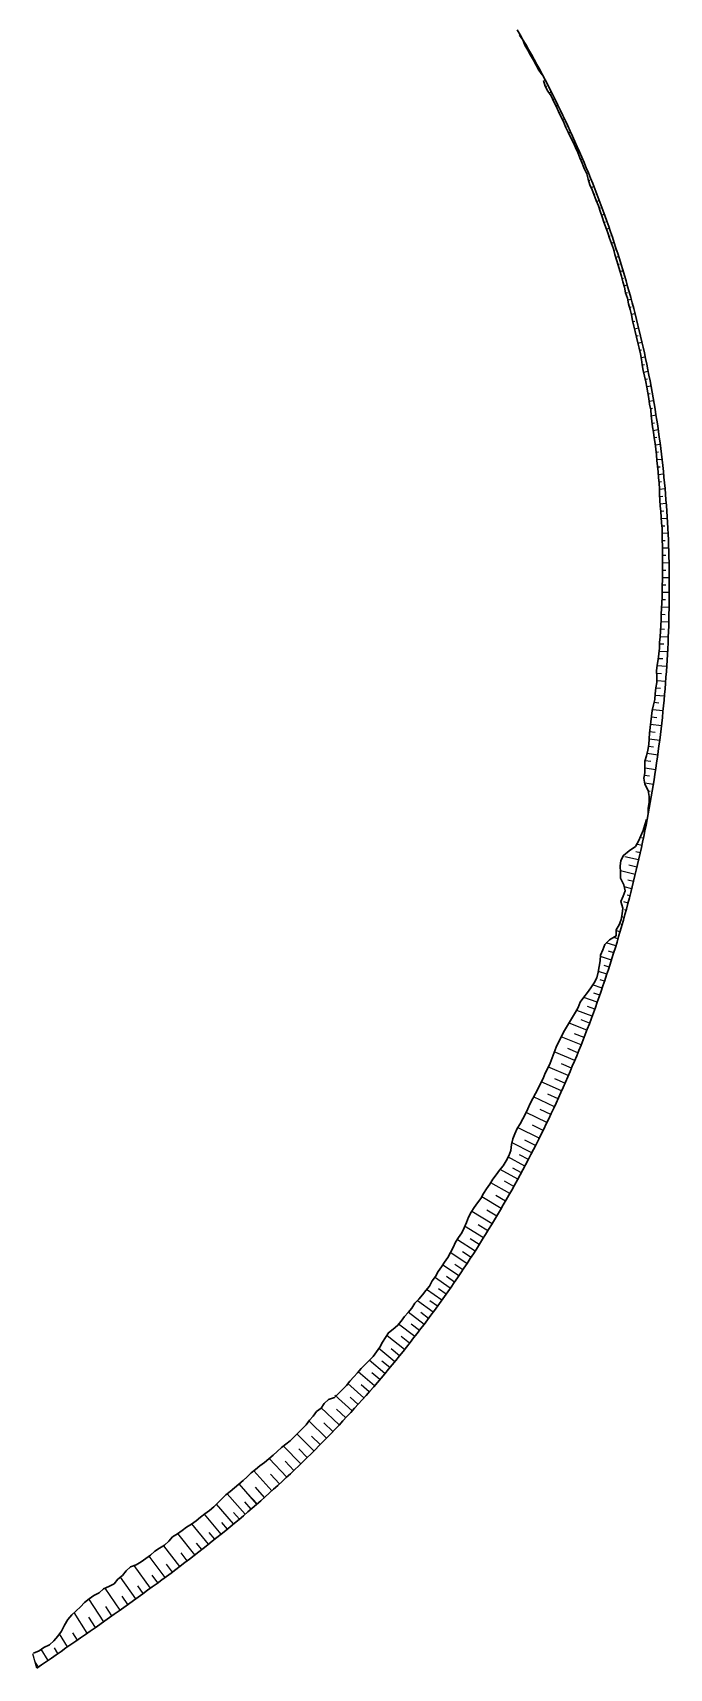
# Model space of a CAD drawing. Header units: metres. Extents: x 288738 to 324331, y 7399322 to 7465117.
# Drawn here: x 321777 to 321991, y 7404153 to 7404705 of the extents above; entities that cross this region are included whole.
import ezdxf

# ---------------------------------------------------------------- set-up
doc = ezdxf.new("R2010")
doc.units = ezdxf.units.M
doc.header["$LTSCALE"] = 10
for name, color, linetype in [('F-HZ-ATERRO-TALUDE', 110, 'Continuous'), ('F-HZ-MUROS', 210, 'Continuous'), ('F-HZ-PIANO-CORTE', 10, 'Continuous'), ('F-HZ-TALUDE', 2, 'Continuous')]:
    doc.layers.add(name, color=color, linetype=linetype)

msp = doc.modelspace()

# ---------------------------------------------------------------- linework, layer by layer
at = {"layer": 'F-HZ-ATERRO-TALUDE', "linetype": 'Continuous', "lineweight": -3}
for p, q in [((321941.117, 7404703.484), (321941.009, 7404703.42)), ((321942.368, 7404701.319), (321942.062, 7404701.143)), ((321943.612, 7404699.151), (321943.43, 7404699.047)), ((321944.834, 7404696.97), (321944.515, 7404696.792)), ((321946.047, 7404694.784), (321945.912, 7404694.71)), ((321947.241, 7404692.587), (321947.024, 7404692.47)), ((321983.515, 7404437.781), (321983.328, 7404437.818)), ((321982.524, 7404432.88), (321981.935, 7404433.003)), ((321983.023, 7404435.33), (321982.299, 7404435.476)), ((321980.926, 7404425.553), (321976.287, 7404426.606)), ((321981.475, 7404427.992), (321979.976, 7404428.323)), ((321982.004, 7404430.435), (321980.049, 7404430.854)), ((321979.79, 7404420.683), (321974.856, 7404421.866)), ((321980.367, 7404423.116), (321977.635, 7404423.754)), ((321978.598, 7404415.828), (321976.077, 7404416.464)), ((321979.205, 7404418.253), (321977.282, 7404418.726)), ((321977.343, 7404410.988), (321975.923, 7404411.365)), ((321977.977, 7404413.406), (321977.091, 7404413.636)), ((321976.033, 7404406.163), (321975.175, 7404406.401)), ((321976.694, 7404408.574), (321976.134, 7404408.726)), ((321973.955, 7404398.956), (321972.926, 7404399.263)), ((321974.664, 7404401.354), (321973.507, 7404401.691)), ((321975.354, 7404403.757), (321974.897, 7404403.887)), ((321971.755, 7404391.787), (321968.111, 7404392.943)), ((321973.238, 7404396.561), (321969.995, 7404397.548)), ((321972.5, 7404394.173), (321970.71, 7404394.729)), ((321970.214, 7404387.03), (321967.346, 7404387.978)), ((321970.987, 7404389.407), (321969.337, 7404389.942)), ((321968.617, 7404382.292), (321965.343, 7404383.418)), ((321969.417, 7404384.66), (321967.901, 7404385.172)), ((321966.962, 7404377.574), (321962.378, 7404379.213)), ((321967.79, 7404379.933), (321965.829, 7404380.62)), ((321965.249, 7404372.876), (321960.049, 7404374.806)), ((321964.367, 7404370.537), (321961.558, 7404371.599)), ((321966.107, 7404375.225), (321963.662, 7404376.115)), ((321961.499, 7404363.156), (321954.791, 7404365.839)), ((321963.48, 7404368.199), (321957.456, 7404370.519)), ((321962.495, 7404365.676), (321959.291, 7404366.933)), ((321959.378, 7404357.962), (321952.47, 7404360.833)), ((321960.448, 7404360.555), (321957.016, 7404361.955)), ((321957.195, 7404352.81), (321950.345, 7404355.765)), ((321958.3, 7404355.38), (321954.859, 7404356.838)), ((321954.922, 7404347.635), (321948.044, 7404350.715)), ((321956.071, 7404350.217), (321952.657, 7404351.718)), ((321952.506, 7404342.332), (321945.459, 7404345.606)), ((321953.722, 7404344.98), (321950.247, 7404346.565)), ((321950.002, 7404337.039), (321942.969, 7404340.428)), ((321951.259, 7404339.683), (321947.736, 7404341.35)), ((321947.374, 7404331.691), (321940.266, 7404335.242)), ((321948.696, 7404334.361), (321945.155, 7404336.098)), ((321944.866, 7404326.755), (321938.307, 7404330.142)), ((321946.131, 7404329.217), (321942.575, 7404331.023)), ((321942.545, 7404322.327), (321936.764, 7404325.4)), ((321941.35, 7404320.081), (321938.523, 7404321.606)), ((321943.718, 7404324.535), (321940.747, 7404326.091)), ((321937.442, 7404313.018), (321931.026, 7404316.646)), ((321940.135, 7404317.846), (321934.185, 7404321.104)), ((321938.797, 7404315.427), (321935.665, 7404317.17)), ((321934.589, 7404308.048), (321927.991, 7404311.904)), ((321936.023, 7404310.528), (321932.758, 7404312.406)), ((321931.511, 7404302.872), (321924.641, 7404307.027)), ((321933.056, 7404305.456), (321929.672, 7404307.468)), ((321928.565, 7404298.081), (321922.203, 7404302.052)), ((321930.045, 7404300.472), (321926.732, 7404302.507)), ((321925.749, 7404293.636), (321919.846, 7404297.428)), ((321927.166, 7404295.853), (321924.117, 7404297.783)), ((321920.219, 7404285.261), (321914.775, 7404288.954)), ((321923, 7404289.416), (321917.396, 7404293.116)), ((321921.62, 7404287.331), (321918.887, 7404289.16)), ((321924.384, 7404291.519), (321921.511, 7404293.391)), ((321917.386, 7404281.141), (321912.106, 7404284.819)), ((321918.814, 7404283.193), (321916.094, 7404285.063)), ((321914.502, 7404277.056), (321909.356, 7404280.738)), ((321915.956, 7404279.09), (321913.401, 7404280.894)), ((321908.54, 7404268.939), (321903.14, 7404273.011)), ((321911.568, 7404273.008), (321906.312, 7404276.868)), ((321910.064, 7404270.966), (321907.4, 7404272.949)), ((321913.046, 7404275.024), (321910.455, 7404276.902)), ((321905.378, 7404264.801), (321899.889, 7404269.053)), ((321906.968, 7404266.863), (321904.238, 7404268.95)), ((321898.656, 7404256.35), (321893.271, 7404260.757)), ((321901.932, 7404260.412), (321896.113, 7404265.05)), ((321900.298, 7404258.377), (321897.467, 7404260.664)), ((321903.662, 7404262.601), (321900.861, 7404264.802)), ((321895.351, 7404252.366), (321890.069, 7404256.806)), ((321897.005, 7404254.357), (321894.343, 7404256.565)), ((321891.828, 7404248.234), (321886.348, 7404252.967)), ((321893.592, 7404250.298), (321890.896, 7404252.595)), ((321884.284, 7404239.753), (321878.48, 7404245.06)), ((321888.234, 7404244.134), (321882.797, 7404248.96)), ((321886.269, 7404241.934), (321883.555, 7404244.38)), ((321890.036, 7404246.179), (321887.309, 7404248.568)), ((321879.928, 7404235.061), (321873.72, 7404240.922)), ((321882.118, 7404237.396), (321878.996, 7404240.297)), ((321875.627, 7404230.571), (321869.687, 7404236.355)), ((321877.783, 7404232.81), (321874.737, 7404235.731)), ((321866.916, 7404221.903), (321861.141, 7404227.883)), ((321871.368, 7404226.269), (321865.671, 7404231.987)), ((321873.504, 7404228.413), (321870.607, 7404231.278)), ((321862.226, 7404217.438), (321856.328, 7404223.745)), ((321864.579, 7404219.663), (321861.643, 7404222.752)), ((321869.154, 7404224.074), (321866.333, 7404226.95)), ((321857.23, 7404212.852), (321851.166, 7404219.56)), ((321859.736, 7404215.136), (321856.734, 7404218.402)), ((321848.239, 7404204.959), (321842.166, 7404211.801)), ((321852.142, 7404208.329), (321846.17, 7404215.165)), ((321852.189, 7404208.364), (321847.397, 7404213.623)), ((321854.698, 7404210.576), (321851.666, 7404213.988)), ((321844.281, 7404201.633), (321838.467, 7404208.356)), ((321846.265, 7404203.289), (321844.306, 7404205.526)), ((321850.22, 7404206.655), (321848.04, 7404209.078)), ((321835.836, 7404194.794), (321830.23, 7404201.643)), ((321840.087, 7404198.194), (321834.428, 7404204.921)), ((321842.188, 7404199.908), (321840.275, 7404202.151)), ((321831.198, 7404191.167), (321825.483, 7404198.363)), ((321833.522, 7404192.973), (321831.726, 7404195.201)), ((321837.966, 7404196.488), (321836.095, 7404198.743)), ((321821.156, 7404183.568), (321815.77, 7404190.806)), ((321826.123, 7404187.286), (321820.742, 7404194.288)), ((321828.665, 7404189.22), (321826.578, 7404191.892)), ((321811.251, 7404176.342), (321806.091, 7404183.739)), ((321816.291, 7404179.991), (321810.763, 7404187.659)), ((321818.727, 7404181.774), (321816.867, 7404184.314)), ((321823.643, 7404185.422), (321821.65, 7404188.058)), ((321805.991, 7404172.584), (321801.004, 7404179.986)), ((321813.775, 7404178.161), (321811.962, 7404180.717)), ((321800.457, 7404168.677), (321795.483, 7404176.334)), ((321803.227, 7404170.628), (321801.131, 7404173.796)), ((321808.624, 7404174.46), (321806.667, 7404177.315)), ((321794.88, 7404164.773), (321790.511, 7404171.756)), ((321797.671, 7404166.723), (321795.429, 7404170.24)), ((321788.305, 7404160.199), (321785.563, 7404164.582)), ((321791.612, 7404162.455), (321790.1, 7404164.872)), ((321781.725, 7404155.633), (321779.394, 7404159.359)), ((321785.015, 7404157.916), (321783.832, 7404159.807)), ((321778.436, 7404153.349), (321777.318, 7404155.136))]:
    msp.add_line(p, q, dxfattribs=at)
at = {"layer": 'F-HZ-MUROS'}
msp.add_lwpolyline([(321777.949, 7404152.992), (321776.511, 7404157.872)], dxfattribs=at)
at = {"layer": 'F-HZ-PIANO-CORTE'}
for p, q in [((321949.532, 7404686.357), (321949.928, 7404686.562)), ((321950.758, 7404684.182), (321951.465, 7404684.542)), ((321951.952, 7404681.99), (321952.272, 7404682.15)), ((321953.097, 7404679.773), (321953.702, 7404680.07)), ((321954.072, 7404677.472), (321954.434, 7404677.647)), ((321955.17, 7404675.233), (321955.876, 7404675.568)), ((321956.203, 7404672.962), (321956.572, 7404673.134)), ((321957.263, 7404670.704), (321957.99, 7404671.036)), ((321958.348, 7404668.456), (321958.685, 7404668.608)), ((321959.45, 7404666.216), (321960.041, 7404666.477)), ((321960.482, 7404663.943), (321960.763, 7404664.065)), ((321961.387, 7404661.616), (321962.029, 7404661.889)), ((321962.291, 7404659.289), (321962.645, 7404659.437)), ((321963.367, 7404657.034), (321963.956, 7404657.275)), ((321964.055, 7404654.621), (321964.475, 7404654.79)), ((321964.893, 7404652.271), (321965.818, 7404652.635)), ((321965.837, 7404649.963), (321966.281, 7404650.134)), ((321966.749, 7404647.642), (321967.617, 7404647.97)), ((321967.634, 7404645.31), (321968.063, 7404645.469)), ((321968.409, 7404642.939), (321969.352, 7404643.281)), ((321969.184, 7404640.569), (321969.691, 7404640.748)), ((321970.075, 7404638.239), (321971.023, 7404638.568)), ((321970.908, 7404635.889), (321971.371, 7404636.046)), ((321971.685, 7404633.52), (321972.631, 7404633.834)), ((321972.509, 7404631.166), (321972.959, 7404631.312)), ((321973.194, 7404628.767), (321974.172, 7404629.077)), ((321973.952, 7404626.392), (321974.435, 7404626.542)), ((321974.682, 7404624.009), (321975.649, 7404624.3)), ((321975.33, 7404621.601), (321975.847, 7404621.753)), ((321975.967, 7404619.19), (321977.06, 7404619.504)), ((321976.485, 7404616.747), (321977.114, 7404616.923)), ((321977.298, 7404614.387), (321978.406, 7404614.688)), ((321977.855, 7404611.956), (321978.455, 7404612.115)), ((321978.471, 7404609.542), (321979.687, 7404609.855)), ((321978.984, 7404607.102), (321979.643, 7404607.267)), ((321979.533, 7404604.672), (321980.9, 7404605.005)), ((321980.116, 7404602.251), (321980.799, 7404602.412)), ((321980.665, 7404599.822), (321982.048, 7404600.138)), ((321981.273, 7404597.406), (321981.935, 7404597.553)), ((321981.734, 7404594.957), (321983.129, 7404595.256)), ((321982.139, 7404592.498), (321982.892, 7404592.654)), ((321982.603, 7404590.052), (321984.143, 7404590.36)), ((321983.115, 7404587.616), (321983.87, 7404587.762)), ((321983.683, 7404585.189), (321985.091, 7404585.451)), ((321984.077, 7404582.73), (321984.808, 7404582.861)), ((321984.474, 7404580.272), (321985.97, 7404580.529)), ((321984.889, 7404577.817), (321985.637, 7404577.941)), ((321985.191, 7404575.344), (321986.784, 7404575.596)), ((321985.48, 7404572.871), (321986.322, 7404572.998)), ((321985.863, 7404570.412), (321987.529, 7404570.652)), ((321986.189, 7404567.945), (321987.033, 7404568.061)), ((321986.527, 7404565.48), (321988.207, 7404565.698)), ((321986.814, 7404563.008), (321987.667, 7404563.113)), ((321987.047, 7404560.53), (321988.818, 7404560.735)), ((321987.342, 7404558.06), (321988.22, 7404558.155)), ((321987.541, 7404555.579), (321989.36, 7404555.765)), ((321987.747, 7404553.1), (321988.676, 7404553.188)), ((321987.909, 7404550.617), (321989.835, 7404550.788)), ((321988.012, 7404548.131), (321989.029, 7404548.214)), ((321988.108, 7404545.645), (321990.241, 7404545.804)), ((321988.413, 7404543.174), (321989.416, 7404543.243)), ((321988.59, 7404540.694), (321990.58, 7404540.816)), ((321988.743, 7404538.213), (321989.733, 7404538.266)), ((321988.838, 7404535.728), (321990.85, 7404535.823)), ((321988.86, 7404533.241), (321989.91, 7404533.283)), ((321988.945, 7404530.756), (321991.052, 7404530.827)), ((321988.974, 7404528.271), (321990.051, 7404528.299)), ((321988.979, 7404525.785), (321991.187, 7404525.829)), ((321988.929, 7404520.812), (321991.254, 7404520.83)), ((321988.951, 7404523.299), (321990.09, 7404523.314)), ((321988.864, 7404515.841), (321991.261, 7404515.83)), ((321988.9, 7404518.326), (321990.083, 7404518.328)), ((321988.667, 7404510.872), (321991.208, 7404510.83)), ((321988.78, 7404513.356), (321990.011, 7404513.343)), ((321988.33, 7404503.425), (321989.673, 7404503.379)), ((321988.481, 7404505.906), (321991.095, 7404505.831)), ((321988.566, 7404508.389), (321989.863, 7404508.36)), ((321987.97, 7404498.469), (321989.392, 7404498.403)), ((321988.193, 7404500.945), (321990.923, 7404500.834)), ((321987.552, 7404493.52), (321989.052, 7404493.432)), ((321987.81, 7404495.991), (321990.689, 7404495.84)), ((321987.006, 7404488.582), (321988.617, 7404488.468)), ((321987.109, 7404491.061), (321990.397, 7404490.848)), ((321986.512, 7404481.155), (321989.631, 7404480.878)), ((321986.723, 7404483.627), (321988.285, 7404483.498)), ((321987.073, 7404486.089), (321990.044, 7404485.861)), ((321985.586, 7404476.261), (321989.159, 7404475.9)), ((321986.137, 7404478.698), (321987.77, 7404478.543)), ((321984.976, 7404471.342), (321988.626, 7404470.929)), ((321985.233, 7404473.806), (321987.067, 7404473.61)), ((321984.483, 7404466.409), (321988.035, 7404465.964)), ((321984.632, 7404468.887), (321986.485, 7404468.666)), ((321983.108, 7404459.095), (321985.072, 7404458.813)), ((321983.754, 7404461.506), (321987.383, 7404461.007)), ((321984.265, 7404463.938), (321985.99, 7404463.711)), ((321982.867, 7404454.121), (321984.581, 7404453.853)), ((321983.054, 7404456.599), (321986.672, 7404456.057)), ((321982.956, 7404451.595), (321985.901, 7404451.117)), ((321984.121, 7404448.882), (321984.808, 7404448.766)), ((321984.264, 7404443.792), (321984.449, 7404443.759)), ((321984.488, 7404446.289), (321985.072, 7404446.187)), ((321984.131, 7404441.276), (321984.183, 7404441.266))]:
    msp.add_line(p, q, dxfattribs=at)
at = {"layer": 'F-HZ-TALUDE', "linetype": 'Continuous', "lineweight": 30}
for points in [[(321939.949, 7404705.47), (321940.928, 7404703.81), (321941.899, 7404702.145), (321942.861, 7404700.475), (321943.815, 7404698.799), (321944.759, 7404697.119), (321945.695, 7404695.433), (321946.621, 7404693.743), (321947.539, 7404692.048), (321948.448, 7404690.348)], [(321948.43, 7404690.339), (321947.276, 7404691.906), (321946.324, 7404693.581), (321945.408, 7404695.275), (321944.498, 7404696.973), (321943.5, 7404698.621), (321942.506, 7404700.271), (321941.873, 7404702.13), (321940.725, 7404703.691)], [(321777.873, 7404152.957), (321779.52, 7404154.102), (321781.166, 7404155.245), (321782.811, 7404156.387), (321784.455, 7404157.527), (321786.098, 7404158.667), (321787.739, 7404159.806), (321789.378, 7404160.944), (321791.016, 7404162.082), (321792.652, 7404163.22), (321794.285, 7404164.358), (321795.916, 7404165.496), (321797.545, 7404166.635), (321799.172, 7404167.774), (321800.796, 7404168.915), (321802.417, 7404170.056), (321804.035, 7404171.199), (321805.651, 7404172.342), (321807.263, 7404173.488), (321808.871, 7404174.636), (321810.477, 7404175.785), (321812.078, 7404176.936), (321813.677, 7404178.09), (321815.27, 7404179.247), (321816.86, 7404180.406), (321818.447, 7404181.568), (321820.029, 7404182.732), (321821.605, 7404183.901), (321823.178, 7404185.073), (321824.746, 7404186.248), (321826.31, 7404187.426), (321827.867, 7404188.61), (321829.42, 7404189.797), (321830.968, 7404190.988), (321832.511, 7404192.182), (321834.046, 7404193.383), (321835.577, 7404194.588), (321837.101, 7404195.798), (321838.621, 7404197.012), (321840.133, 7404198.232), (321841.638, 7404199.457), (321843.138, 7404200.687), (321844.631, 7404201.923), (321846.117, 7404203.164), (321847.595, 7404204.412), (321849.069, 7404205.665), (321850.535, 7404206.926), (321851.995, 7404208.194), (321853.449, 7404209.469), (321854.896, 7404210.75), (321856.338, 7404212.039), (321857.773, 7404213.335), (321859.202, 7404214.638), (321860.625, 7404215.948), (321862.041, 7404217.264), (321863.452, 7404218.587), (321864.855, 7404219.917), (321866.252, 7404221.254), (321867.643, 7404222.598), (321869.028, 7404223.948), (321870.405, 7404225.305), (321871.777, 7404226.668), (321873.141, 7404228.038), (321874.499, 7404229.415), (321875.851, 7404230.798), (321877.195, 7404232.188), (321878.533, 7404233.584), (321879.864, 7404234.986), (321881.189, 7404236.395), (321882.507, 7404237.811), (321883.817, 7404239.232), (321885.121, 7404240.66), (321886.418, 7404242.095), (321887.708, 7404243.535), (321888.992, 7404244.982), (321890.268, 7404246.434), (321891.537, 7404247.893), (321892.799, 7404249.358), (321894.054, 7404250.83), (321895.302, 7404252.307), (321896.543, 7404253.79), (321897.776, 7404255.279), (321899.003, 7404256.774), (321900.222, 7404258.275), (321901.434, 7404259.782), (321902.639, 7404261.294), (321903.836, 7404262.813), (321905.026, 7404264.337), (321906.209, 7404265.867), (321907.384, 7404267.402), (321908.552, 7404268.944), (321909.713, 7404270.49), (321910.866, 7404272.043), (321912.011, 7404273.601), (321913.149, 7404275.164), (321914.28, 7404276.733), (321915.402, 7404278.307), (321916.518, 7404279.887), (321917.625, 7404281.472), (321918.725, 7404283.063), (321919.818, 7404284.658), (321920.902, 7404286.259), (321921.979, 7404287.865), (321923.048, 7404289.477), (321924.11, 7404291.093), (321925.163, 7404292.715), (321926.209, 7404294.341), (321927.247, 7404295.973), (321928.277, 7404297.609), (321929.299, 7404299.251), (321930.313, 7404300.897), (321931.319, 7404302.549), (321932.317, 7404304.205), (321933.308, 7404305.866), (321934.29, 7404307.532), (321935.264, 7404309.202), (321936.23, 7404310.877), (321937.188, 7404312.557), (321938.138, 7404314.241), (321939.08, 7404315.93), (321940.014, 7404317.623), (321940.941, 7404319.323), (321941.859, 7404321.027), (321942.77, 7404322.736), (321943.673, 7404324.448), (321944.568, 7404326.165), (321945.455, 7404327.886), (321946.334, 7404329.611), (321947.205, 7404331.34), (321948.068, 7404333.073), (321948.923, 7404334.81), (321949.769, 7404336.551), (321950.608, 7404338.296), (321951.439, 7404340.045), (321952.261, 7404341.798), (321953.075, 7404343.554), (321953.881, 7404345.315), (321954.679, 7404347.079), (321955.469, 7404348.846), (321956.25, 7404350.618), (321957.023, 7404352.393), (321957.788, 7404354.171), (321958.544, 7404355.953), (321959.293, 7404357.739), (321960.033, 7404359.528), (321960.764, 7404361.321), (321961.488, 7404363.116), (321962.202, 7404364.916), (321962.909, 7404366.718), (321963.607, 7404368.524), (321964.297, 7404370.333), (321964.978, 7404372.145), (321965.651, 7404373.961), (321966.316, 7404375.779), (321966.972, 7404377.6), (321967.619, 7404379.425), (321968.258, 7404381.253), (321968.889, 7404383.083), (321969.511, 7404384.917), (321970.124, 7404386.753), (321970.729, 7404388.592), (321971.325, 7404390.434), (321971.913, 7404392.279), (321972.492, 7404394.126), (321973.063, 7404395.976), (321973.625, 7404397.829), (321974.178, 7404399.684), (321974.723, 7404401.542), (321975.259, 7404403.402), (321975.786, 7404405.265), (321976.305, 7404407.13), (321976.815, 7404408.998), (321977.316, 7404410.868), (321977.809, 7404412.74), (321978.293, 7404414.615), (321978.768, 7404416.492), (321979.235, 7404418.371), (321979.693, 7404420.252), (321980.142, 7404422.135), (321980.582, 7404424.02), (321981.013, 7404425.908), (321981.436, 7404427.797), (321981.85, 7404429.688), (321982.255, 7404431.581), (321982.651, 7404433.477), (321983.039, 7404435.373), (321983.417, 7404437.272), (321983.787, 7404439.172), (321984.148, 7404441.075), (321984.5, 7404442.978), (321984.843, 7404444.884), (321985.178, 7404446.791), (321985.503, 7404448.699), (321985.82, 7404450.609), (321986.127, 7404452.521), (321986.426, 7404454.433), (321986.716, 7404456.348), (321986.997, 7404458.263), (321987.269, 7404460.18), (321987.533, 7404462.098), (321987.787, 7404464.017), (321988.032, 7404465.938), (321988.269, 7404467.859), (321988.496, 7404469.782), (321988.715, 7404471.706), (321988.924, 7404473.63), (321989.125, 7404475.556), (321989.316, 7404477.482), (321989.499, 7404479.41), (321989.673, 7404481.338), (321989.838, 7404483.267), (321989.993, 7404485.197), (321990.14, 7404487.127), (321990.278, 7404489.058), (321990.407, 7404490.99), (321990.527, 7404492.923), (321990.638, 7404494.855), (321990.739, 7404496.789), (321990.832, 7404498.723), (321990.916, 7404500.657), (321990.991, 7404502.591), (321991.057, 7404504.526), (321991.114, 7404506.462), (321991.162, 7404508.397), (321991.201, 7404510.333), (321991.231, 7404512.268), (321991.251, 7404514.204), (321991.263, 7404516.14), (321991.266, 7404518.076), (321991.26, 7404520.012), (321991.245, 7404521.948), (321991.221, 7404523.884), (321991.187, 7404525.813), (321991.144, 7404527.741), (321991.09, 7404529.667), (321991.027, 7404531.594), (321990.953, 7404533.52), (321990.869, 7404535.446), (321990.774, 7404537.371), (321990.67, 7404539.296), (321990.556, 7404541.22), (321990.431, 7404543.144), (321990.296, 7404545.067), (321990.152, 7404546.989), (321989.997, 7404548.911), (321989.832, 7404550.831), (321989.656, 7404552.751), (321989.471, 7404554.669), (321989.276, 7404556.587), (321989.07, 7404558.504), (321988.855, 7404560.419), (321988.629, 7404562.334), (321988.394, 7404564.247), (321988.148, 7404566.159), (321987.892, 7404568.069), (321987.626, 7404569.979), (321987.35, 7404571.886), (321987.064, 7404573.793), (321986.769, 7404575.697), (321986.463, 7404577.601), (321986.147, 7404579.502), (321985.821, 7404581.402), (321985.485, 7404583.3), (321985.139, 7404585.196), (321984.783, 7404587.091), (321984.417, 7404588.984), (321984.041, 7404590.874), (321983.655, 7404592.763), (321983.259, 7404594.649), (321982.854, 7404596.534), (321982.438, 7404598.416), (321982.013, 7404600.296), (321981.577, 7404602.174), (321981.132, 7404604.05), (321980.677, 7404605.923), (321980.212, 7404607.793), (321979.737, 7404609.662), (321979.252, 7404611.527), (321978.758, 7404613.39), (321978.254, 7404615.251), (321977.74, 7404617.109), (321977.216, 7404618.964), (321976.682, 7404620.816), (321976.139, 7404622.666), (321975.586, 7404624.512), (321975.023, 7404626.356), (321974.451, 7404628.197), (321973.869, 7404630.034), (321973.277, 7404631.869), (321972.675, 7404633.7), (321972.064, 7404635.528), (321971.444, 7404637.353), (321970.813, 7404639.175), (321970.174, 7404640.993), (321969.524, 7404642.808), (321968.865, 7404644.62), (321968.197, 7404646.428), (321967.519, 7404648.232), (321966.831, 7404650.033), (321966.134, 7404651.83), (321965.428, 7404653.624), (321964.712, 7404655.414), (321963.987, 7404657.2), (321963.252, 7404658.982), (321962.508, 7404660.76), (321961.755, 7404662.534), (321960.992, 7404664.305), (321960.22, 7404666.071), (321959.439, 7404667.833), (321958.649, 7404669.591), (321957.849, 7404671.345), (321957.04, 7404673.095), (321956.222, 7404674.84), (321955.394, 7404676.581), (321954.558, 7404678.318), (321953.712, 7404680.05), (321952.857, 7404681.778), (321951.994, 7404683.501), (321951.121, 7404685.22), (321950.239, 7404686.934), (321949.348, 7404688.643), (321948.448, 7404690.348)], [(321984.13, 7404441.078), (321984.142, 7404443.044), (321984.453, 7404444.953), (321984.504, 7404446.907), (321984.111, 7404448.933), (321983.054, 7404451.061), (321982.686, 7404453.066), (321983.011, 7404454.959), (321983.062, 7404456.892), (321983.039, 7404458.834), (321983.533, 7404460.702), (321984.047, 7404462.568), (321984.349, 7404464.465), (321984.482, 7404466.383), (321984.55, 7404468.308), (321984.819, 7404470.208), (321985.083, 7404472.11), (321985.252, 7404474.021), (321985.513, 7404475.924), (321985.919, 7404477.812), (321986.383, 7404479.698), (321986.552, 7404481.612), (321986.703, 7404483.528), (321987.098, 7404485.424), (321987.026, 7404487.357), (321986.995, 7404489.285), (321987.118, 7404491.202), (321987.512, 7404493.103), (321987.697, 7404495.017), (321987.919, 7404496.931), (321987.982, 7404498.853), (321988.185, 7404500.769), (321988.269, 7404502.69), (321988.427, 7404504.61), (321988.507, 7404506.532), (321988.568, 7404508.455), (321988.649, 7404510.378), (321988.717, 7404512.301), (321988.831, 7404514.225), (321988.87, 7404516.15), (321988.895, 7404518.074), (321988.931, 7404520), (321988.926, 7404521.925), (321988.961, 7404523.851), (321988.979, 7404525.769), (321988.981, 7404527.686), (321988.959, 7404529.603), (321988.935, 7404531.519), (321988.851, 7404533.434), (321988.845, 7404535.352), (321988.806, 7404537.27), (321988.678, 7404539.183), (321988.566, 7404541.097), (321988.439, 7404543.01), (321988.148, 7404544.911), (321988.044, 7404546.825), (321987.996, 7404548.744), (321987.907, 7404550.661), (321987.794, 7404552.576), (321987.624, 7404554.486), (321987.479, 7404556.399), (321987.321, 7404558.312), (321987.077, 7404560.215), (321986.9, 7404562.125), (321986.715, 7404564.036), (321986.468, 7404565.938), (321986.201, 7404567.838), (321985.984, 7404569.745), (321985.64, 7404571.634), (321985.393, 7404573.537), (321985.179, 7404575.446), (321984.982, 7404577.359), (321984.599, 7404579.241), (321984.368, 7404581.149), (321984.02, 7404583.037), (321983.742, 7404584.938), (321983.302, 7404586.809), (321982.869, 7404588.68), (321982.504, 7404590.564), (321982.147, 7404592.451), (321981.835, 7404594.347), (321981.52, 7404596.243), (321981.121, 7404598.122), (321980.623, 7404599.978), (321980.213, 7404601.854), (321979.756, 7404603.719), (321979.318, 7404605.589), (321978.904, 7404607.465), (321978.519, 7404609.349), (321978.061, 7404611.215), (321977.547, 7404613.066), (321977.19, 7404614.96), (321976.481, 7404616.757), (321976.112, 7404618.649), (321975.613, 7404620.505), (321975.132, 7404622.367), (321974.624, 7404624.221), (321974.062, 7404626.06), (321973.458, 7404627.885), (321972.907, 7404629.727), (321972.395, 7404631.582), (321971.728, 7404633.386), (321971.135, 7404635.215), (321970.52, 7404637.036), (321969.853, 7404638.84), (321969.159, 7404640.634), (321968.563, 7404642.462), (321967.97, 7404644.292), (321967.368, 7404646.119), (321966.644, 7404647.901), (321965.946, 7404649.693), (321965.228, 7404651.476), (321964.482, 7404653.249), (321963.909, 7404655.09), (321963.405, 7404656.961), (321962.524, 7404658.679), (321961.837, 7404660.477), (321961.129, 7404662.267), (321960.436, 7404664.063), (321959.645, 7404665.818), (321958.8, 7404667.548), (321957.943, 7404669.272), (321957.118, 7404671.01), (321956.292, 7404672.747), (321955.555, 7404674.526), (321954.634, 7404676.217), (321953.847, 7404677.973), (321953.108, 7404679.753), (321952.194, 7404681.447), (321951.411, 7404683.208), (321950.333, 7404684.817), (321949.445, 7404686.523), (321948.859, 7404688.387)], [(321776.769, 7404158.061), (321778.65, 7404158.868), (321780.322, 7404159.972), (321782.149, 7404160.85), (321783.625, 7404162.229), (321784.977, 7404163.783), (321786.224, 7404165.483), (321787.239, 7404167.512), (321788.376, 7404169.359), (321789.657, 7404170.994), (321791.147, 7404172.323), (321792.588, 7404173.718), (321794.039, 7404175.092), (321795.543, 7404176.386), (321797.164, 7404177.507), (321798.929, 7404178.42), (321800.427, 7404179.706), (321802.218, 7404180.576), (321803.982, 7404181.48), (321805.262, 7404183.055), (321806.773, 7404184.302), (321808.068, 7404185.843), (321809.506, 7404187.178), (321811.388, 7404187.898), (321813.059, 7404188.905), (321814.696, 7404189.956), (321816.217, 7404191.16), (321817.685, 7404192.428), (321819.3, 7404193.495), (321821.01, 7404194.435), (321822.409, 7404195.78), (321823.705, 7404197.253), (321825.351, 7404198.264), (321826.887, 7404199.414), (321828.439, 7404200.54), (321830.09, 7404201.536), (321831.606, 7404202.702), (321833.095, 7404203.896), (321834.607, 7404205.058), (321836.158, 7404206.169), (321837.567, 7404207.448), (321838.91, 7404208.803), (321840.315, 7404210.077), (321841.665, 7404211.41), (321843.156, 7404212.573), (321844.594, 7404213.799), (321846.042, 7404215.014), (321847.471, 7404216.252), (321848.825, 7404217.574), (321850.224, 7404218.845), (321851.703, 7404220.026), (321853.165, 7404221.228), (321854.674, 7404222.382), (321856.142, 7404223.581), (321857.622, 7404224.77), (321858.999, 7404226.068), (321860.388, 7404227.355), (321861.905, 7404228.509), (321863.388, 7404229.702), (321864.766, 7404231.004), (321866.048, 7404232.401), (321867.432, 7404233.697), (321868.742, 7404235.067), (321869.895, 7404236.588), (321871.173, 7404237.987), (321872.285, 7404239.543), (321873.796, 7404240.718), (321874.875, 7404242.302), (321876.256, 7404243.601), (321878.304, 7404244.291), (321879.698, 7404245.589), (321881.01, 7404246.962), (321882.336, 7404248.323), (321883.551, 7404249.784), (321884.812, 7404251.203), (321886.074, 7404252.622), (321887.286, 7404254.084), (321888.612, 7404255.45), (321890.02, 7404256.747), (321891.374, 7404258.093), (321892.49, 7404259.637), (321893.585, 7404261.197), (321894.528, 7404262.878), (321895.554, 7404264.488), (321896.583, 7404266.094), (321898.103, 7404267.311), (321899.613, 7404268.543), (321900.788, 7404270.037), (321901.931, 7404271.555), (321903.202, 7404272.977), (321904.429, 7404274.435), (321905.431, 7404276.059), (321906.754, 7404277.447), (321907.971, 7404278.914), (321909.177, 7404280.391), (321910.413, 7404281.848), (321911.248, 7404283.589), (321912.421, 7404285.09), (321913.286, 7404286.805), (321914.402, 7404288.346), (321915.477, 7404289.915), (321916.5, 7404291.52), (321917.505, 7404293.136), (321918.394, 7404294.826), (321919.1, 7404296.633), (321920.181, 7404298.196), (321921.243, 7404299.772), (321922.113, 7404301.468), (321922.798, 7404303.277), (321923.53, 7404305.053), (321924.43, 7404306.724), (321925.392, 7404308.356), (321926.562, 7404309.866), (321927.679, 7404311.408), (321928.614, 7404313.059), (321929.588, 7404314.687), (321930.74, 7404316.214), (321931.692, 7404317.856), (321932.847, 7404319.386), (321934.034, 7404320.902), (321935.202, 7404322.435), (321936.258, 7404324.031), (321937.137, 7404325.722), (321937.755, 7404327.551), (321938.02, 7404329.559), (321938.441, 7404331.48), (321939.17, 7404333.24), (321939.933, 7404334.982), (321940.962, 7404336.59), (321941.815, 7404338.287), (321942.736, 7404339.952), (321943.572, 7404341.658), (321944.341, 7404343.396), (321945.195, 7404345.093), (321946.093, 7404346.771), (321947.017, 7404348.438), (321947.801, 7404350.17), (321948.681, 7404351.859), (321949.429, 7404353.608), (321950.336, 7404355.287), (321951.078, 7404357.039), (321951.78, 7404358.807), (321952.41, 7404360.605), (321953.108, 7404362.373), (321953.918, 7404364.096), (321954.752, 7404365.811), (321955.619, 7404367.514), (321956.598, 7404369.175), (321957.632, 7404370.818), (321958.613, 7404372.485), (321959.588, 7404374.158), (321960.548, 7404375.838), (321961.249, 7404377.617), (321962.391, 7404379.238), (321963.67, 7404380.816), (321964.747, 7404382.471), (321965.87, 7404384.115), (321966.873, 7404385.804), (321967.306, 7404387.687), (321967.57, 7404389.623), (321967.911, 7404391.53), (321968.093, 7404393.486), (321968.794, 7404395.276), (321969.531, 7404397.056), (321971.136, 7404398.577), (321973.309, 7404399.941), (321973.361, 7404401.938), (321974.354, 7404403.661), (321975.026, 7404405.478), (321975.338, 7404407.397), (321975.642, 7404409.315), (321974.927, 7404411.503), (321975.729, 7404413.282), (321976.345, 7404415.113), (321975.958, 7404417.196), (321974.856, 7404419.447), (321974.813, 7404421.427), (321974.686, 7404423.422), (321974.921, 7404425.328), (321975.792, 7404427.089), (321977.771, 7404428.608), (321979.834, 7404430.124), (321980.85, 7404431.879), (321981.663, 7404433.681), (321982.453, 7404435.491), (321983.029, 7404437.349), (321983.542, 7404439.22)]]:
    msp.add_lwpolyline(points, dxfattribs=at)

doc.saveas('drawing.dxf')
